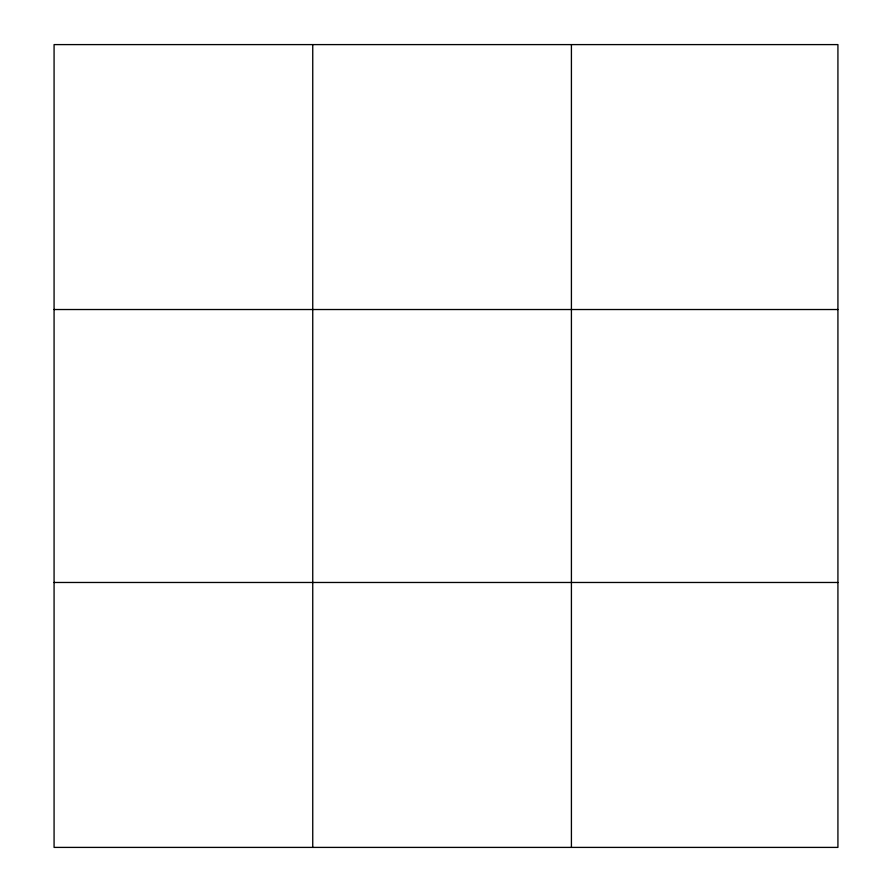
<?xml version="1.0" encoding="UTF-8"?>
<svg xmlns="http://www.w3.org/2000/svg" width="892" height="892" viewBox="0 0 892 892"><rect width="100%" height="100%" fill="white"/><g stroke="black" fill="none" stroke-linecap="round" stroke-linejoin="round"><path stroke-width="1.34" d="M312.746 44.6L312.746 847.4M571.415 44.6L571.415 847.4M837.923 582.476L837.923 847.4L54.078 847.4L54.078 44.6L837.923 44.6L837.923 582.476L54.078 582.476M54.078 309.524L837.923 309.524"/></g></svg>
